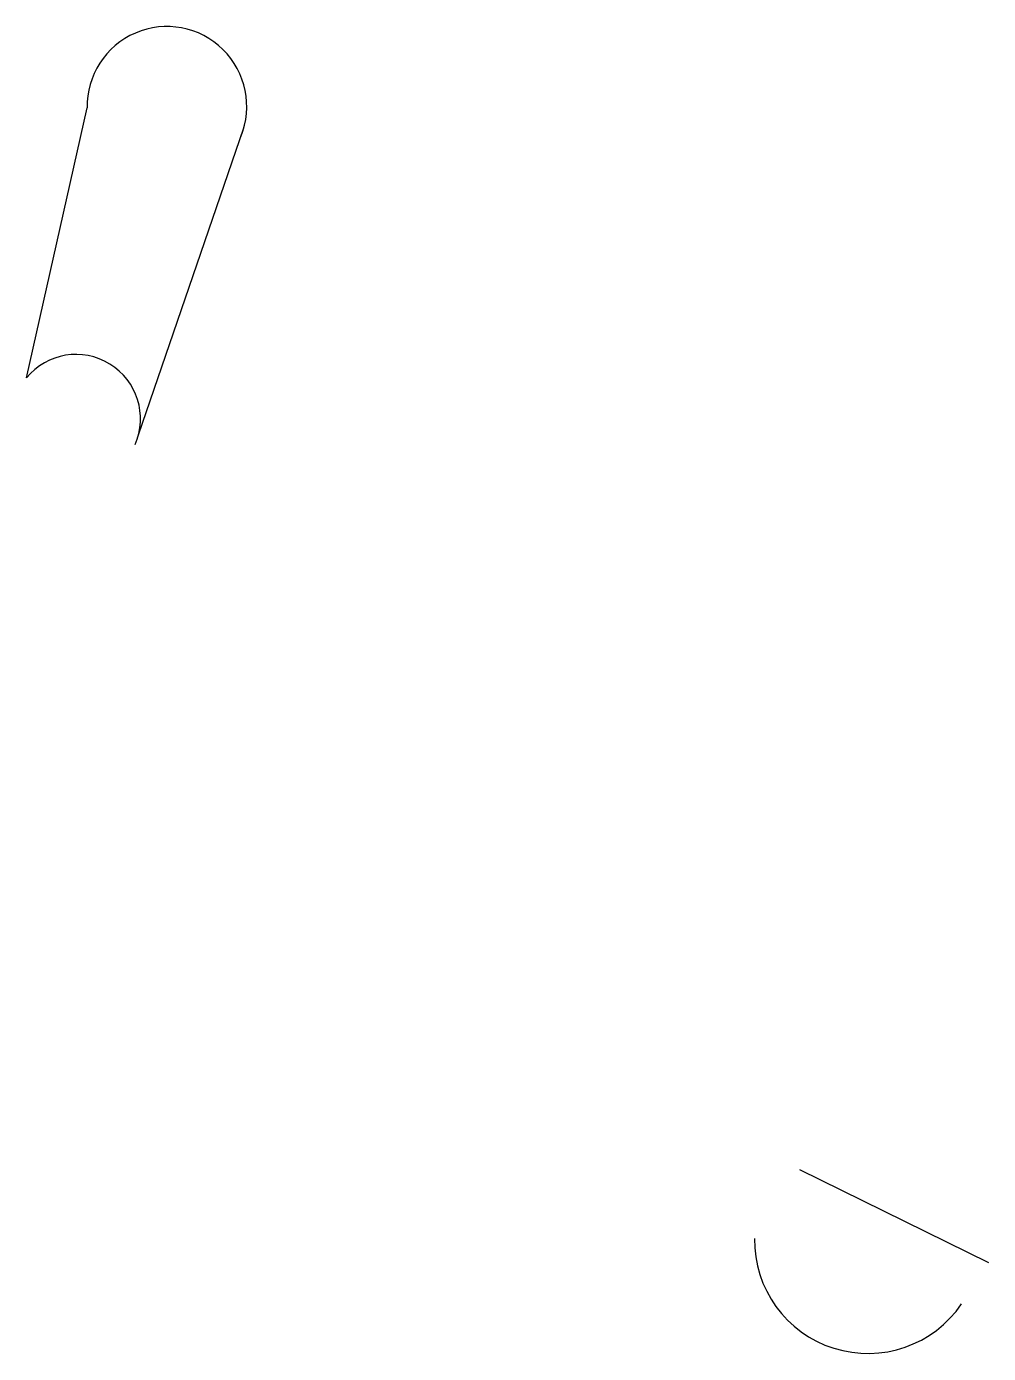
# Model space of a CAD drawing. Header units: inches. Extents: x -0.151 to 0.165, y 0.025 to 0.462.
import ezdxf

# ---------------------------------------------------------------- set-up
doc = ezdxf.new("R2010")
doc.units = ezdxf.units.IN
doc.header["$MEASUREMENT"] = 0

msp = doc.modelspace()

# ---------------------------------------------------------------- linework, layer by layer
for p, q in [((-0.1513888118713337, 0.3463109175363431, -0.1233306290869194), (-0.1314118550874006, 0.4351309519524152, -0.1233306290869194)), ((-0.1145041219877576, 0.327499992539261, -0.1233306290869194), (-0.07980237555693417, 0.4286036447485628, -0.1233306290869194)), ((0.1031982523802883, 0.08566637540411542, 0.03913502529244894), (0.1654633468983752, 0.05502490343658714, 0.03913502529244894))]:
    msp.add_line(p, q)
for centre, radius, start, end in [((-0.105128304971106, 0.4356531095955141, -0.1233306290869194), 0.02628873628229424, 337.6670723258667, 181.1381070723746), ((-0.1350552349265064, 0.3327705571730574, -0.1233306290869194), 0.0212161988720938, 336.496681830094, 140.3416321121718), ((0.1257549853155962, 0.06245495805133962, 0.03124076423069522), 0.03735432408251978, 179.2232427896423, 325.7056199922675)]:
    msp.add_arc(centre, radius, start, end)

doc.saveas('drawing.dxf')
